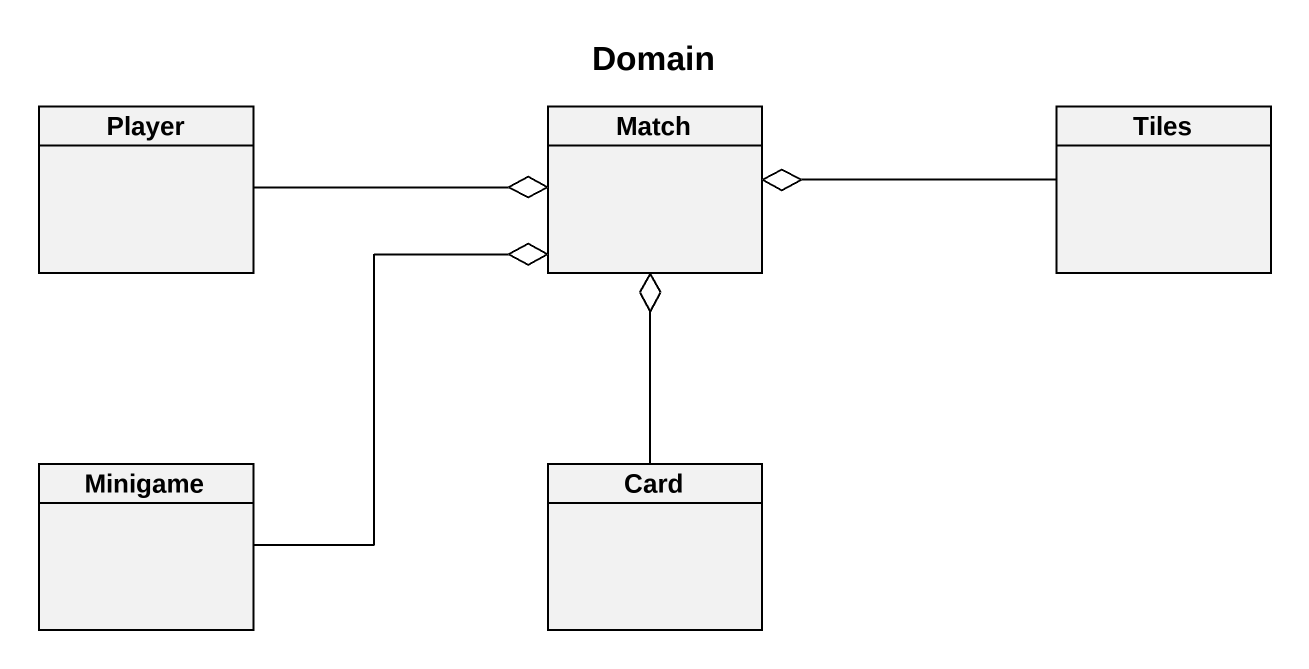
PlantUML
@startuml
title Domain
hide circle
hide empty members
class Player
class Match
class Tiles
class Minigame
class "Card" as Card_
Player -right-o Match
Tiles -left-o Match
Minigame -up-o Match
Card_ -up-o Match
@enduml
